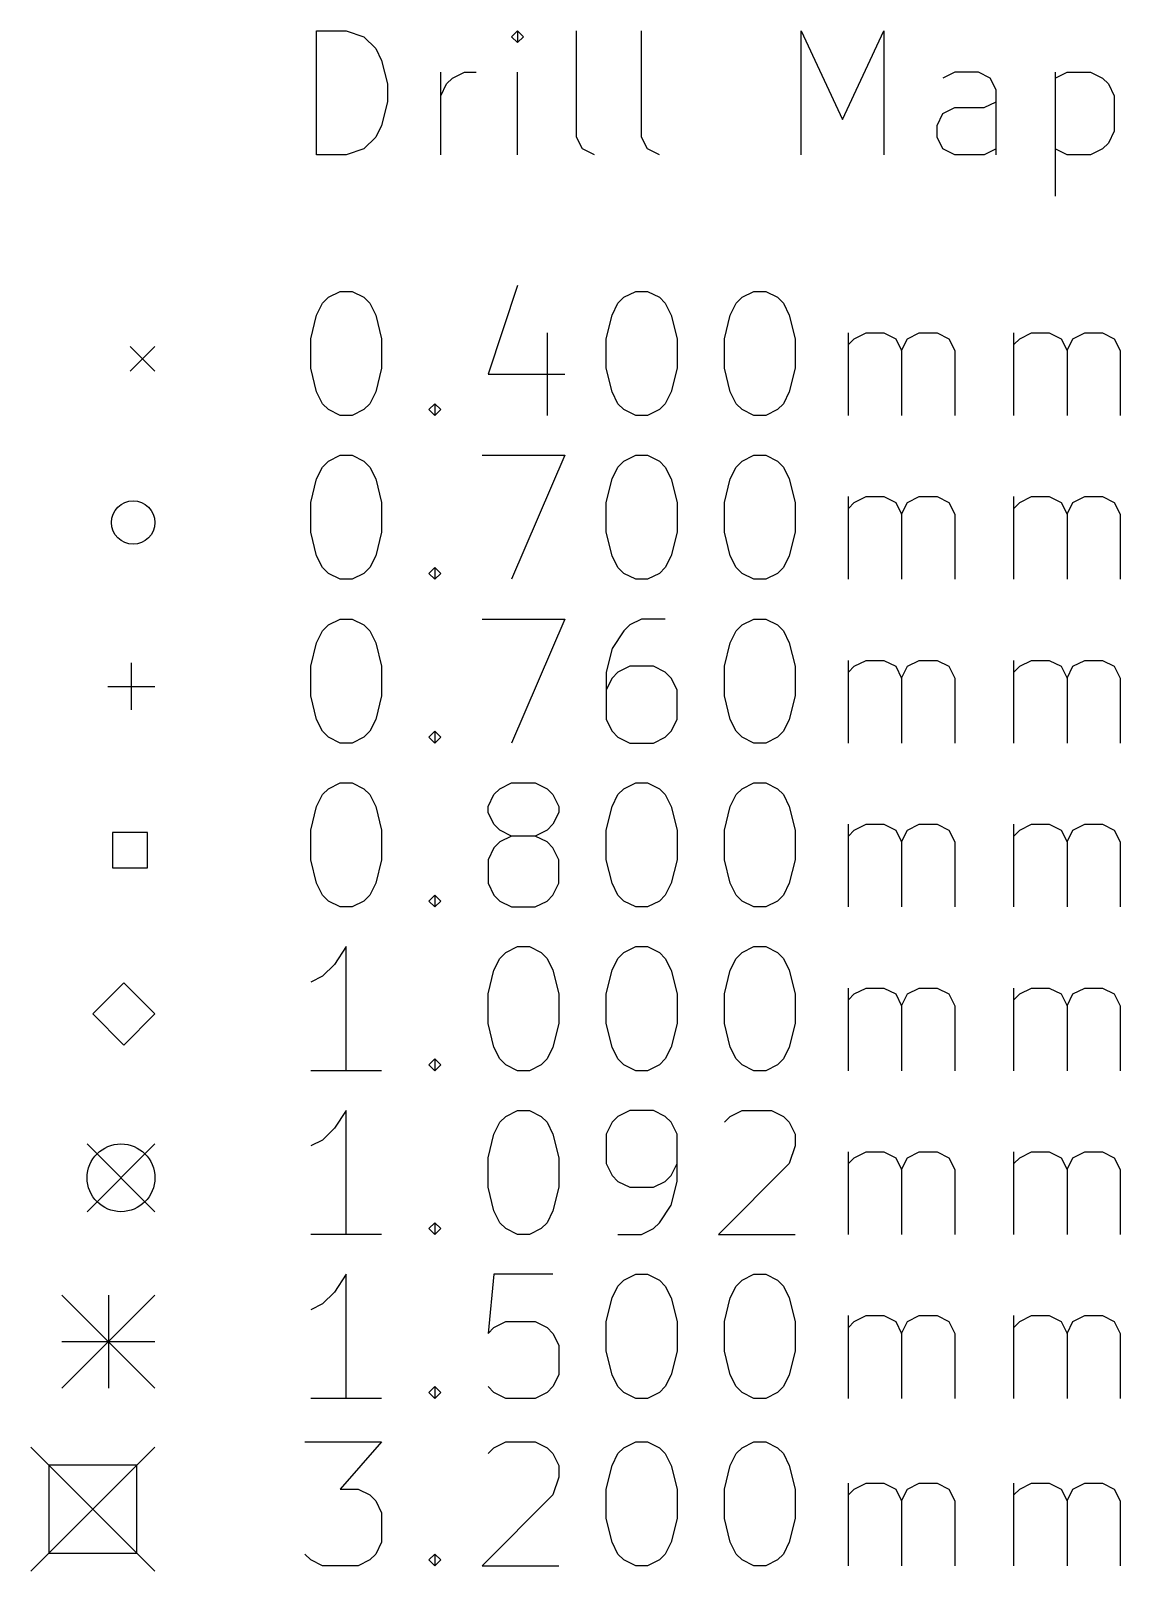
# Model space of a CAD drawing. Extents: x 23 to 230, y -206 to -24.
# Drawn here: x 23.35 to 40.91, y -205.53 to -180.7 of the extents above; entities that cross this region are included whole.
import ezdxf

# ---------------------------------------------------------------- set-up
doc = ezdxf.new("R2010")
doc.units = 0
doc.layers.add('BLACK', color=7, linetype='CONTINUOUS')

msp = doc.modelspace()

# ---------------------------------------------------------------- linework, layer by layer
at = {"layer": 'BLACK', "linetype": 'CONTINUOUS'}
for p, q in [((27.957768, -182.70377), (27.957768, -180.70377)), ((27.957768, -180.70377), (28.433958, -180.70377)), ((28.433958, -180.70377), (28.719673, -180.799008)), ((31.195863, -180.70377), (31.100625, -180.799008)), ((31.291101, -180.799008), (31.195863, -180.70377)), ((31.195863, -180.70377), (31.195863, -180.894246)), ((32.148244, -182.418055), (32.148244, -180.70377)), ((33.195863, -182.418055), (33.195863, -180.70377)), ((35.767292, -182.70377), (35.767292, -180.70377)), ((35.767292, -180.70377), (36.433959, -182.132341)), ((36.433959, -182.132341), (37.100625, -180.70377)), ((37.100625, -180.70377), (37.100625, -182.70377)), ((28.719673, -180.799008), (28.910149, -180.989484)), ((31.100625, -180.799008), (31.195863, -180.894246)), ((31.195863, -180.894246), (31.291101, -180.799008)), ((28.910149, -180.989484), (29.005387, -181.17996)), ((29.005387, -181.17996), (29.100625, -181.560912)), ((29.957768, -182.70377), (29.957768, -181.370436)), ((30.053006, -181.560912), (30.148244, -181.465674)), ((30.148244, -181.465674), (30.33872, -181.370436)), ((30.33872, -181.370436), (30.529197, -181.370436)), ((31.195863, -182.70377), (31.195863, -181.370436)), ((38.243482, -181.370436), (38.053006, -181.465674)), ((38.624435, -181.370436), (38.243482, -181.370436)), ((38.814911, -181.465674), (38.624435, -181.370436)), ((38.910149, -181.656151), (38.814911, -181.465674)), ((39.86253, -181.370436), (39.86253, -183.370436)), ((39.86253, -181.465674), (40.053006, -181.370436)), ((40.053006, -181.370436), (40.433959, -181.370436)), ((40.433959, -181.370436), (40.624435, -181.465674)), ((40.624435, -181.465674), (40.719673, -181.560912)), ((29.100625, -181.560912), (29.100625, -181.846627)), ((29.957768, -181.751389), (30.053006, -181.560912)), ((38.910149, -182.70377), (38.910149, -181.656151)), ((40.719673, -181.560912), (40.814911, -181.751389)), ((29.100625, -181.846627), (29.005387, -182.227579)), ((38.053006, -182.037103), (38.243482, -181.941865)), ((38.243482, -181.941865), (38.719673, -181.941865)), ((38.719673, -181.941865), (38.910149, -181.846627)), ((40.814911, -181.751389), (40.814911, -182.322817)), ((37.957768, -182.227579), (38.053006, -182.037103)), ((28.910149, -182.418055), (28.719673, -182.608532)), ((29.005387, -182.227579), (28.910149, -182.418055)), ((32.243482, -182.608532), (32.148244, -182.418055)), ((33.291101, -182.608532), (33.195863, -182.418055)), ((37.957768, -182.418055), (37.957768, -182.227579)), ((38.053006, -182.608532), (37.957768, -182.418055)), ((40.814911, -182.322817), (40.719673, -182.513293)), ((28.433958, -182.70377), (27.957768, -182.70377)), ((28.719673, -182.608532), (28.433958, -182.70377)), ((32.433958, -182.70377), (32.243482, -182.608532)), ((33.481577, -182.70377), (33.291101, -182.608532)), ((38.243482, -182.70377), (38.053006, -182.608532)), ((38.719673, -182.70377), (38.243482, -182.70377)), ((38.910149, -182.608532), (38.719673, -182.70377)), ((40.053006, -182.70377), (39.86253, -182.608532)), ((40.433959, -182.70377), (40.053006, -182.70377)), ((40.624435, -182.608532), (40.433959, -182.70377)), ((40.719673, -182.513293), (40.624435, -182.608532)), ((28.148244, -184.999008), (28.33872, -184.90377)), ((28.33872, -184.90377), (28.529197, -184.90377)), ((28.529197, -184.90377), (28.719673, -184.999008)), ((31.195863, -184.808532), (30.719673, -186.237103)), ((32.910149, -184.999008), (33.100625, -184.90377)), ((33.100625, -184.90377), (33.291102, -184.90377)), ((33.291102, -184.90377), (33.481578, -184.999008)), ((34.814911, -184.999008), (35.005387, -184.90377)), ((35.005387, -184.90377), (35.195864, -184.90377)), ((35.195864, -184.90377), (35.38634, -184.999008)), ((27.957768, -185.284722), (28.053006, -185.094246)), ((28.053006, -185.094246), (28.148244, -184.999008)), ((28.719673, -184.999008), (28.814911, -185.094246)), ((28.814911, -185.094246), (28.910149, -185.284722)), ((32.719673, -185.284722), (32.814911, -185.094246)), ((32.814911, -185.094246), (32.910149, -184.999008)), ((33.481578, -184.999008), (33.576816, -185.094246)), ((33.576816, -185.094246), (33.672054, -185.284722)), ((34.624435, -185.284722), (34.719673, -185.094246)), ((34.719673, -185.094246), (34.814911, -184.999008)), ((35.38634, -184.999008), (35.481578, -185.094246)), ((35.481578, -185.094246), (35.576816, -185.284722)), ((27.86253, -185.665674), (27.957768, -185.284722)), ((28.910149, -185.284722), (29.005387, -185.665674)), ((32.624435, -185.665674), (32.719673, -185.284722)), ((33.672054, -185.284722), (33.767292, -185.665674)), ((34.529197, -185.665674), (34.624435, -185.284722)), ((35.576816, -185.284722), (35.672054, -185.665674)), ((27.86253, -186.141865), (27.86253, -185.665674)), ((29.005387, -185.665674), (29.005387, -186.141865)), ((31.672054, -185.570436), (31.672054, -186.90377)), ((32.624435, -186.141865), (32.624435, -185.665674)), ((33.767292, -185.665674), (33.767292, -186.141865)), ((34.529197, -186.141865), (34.529197, -185.665674)), ((35.672054, -185.665674), (35.672054, -186.141865)), ((36.529197, -186.90377), (36.529197, -185.570436)), ((36.529197, -185.760912), (36.624435, -185.665674)), ((36.624435, -185.665674), (36.814911, -185.570436)), ((36.814911, -185.570436), (37.100626, -185.570436)), ((37.100626, -185.570436), (37.291102, -185.665674)), ((37.291102, -185.665674), (37.38634, -185.856151)), ((37.38634, -185.856151), (37.481578, -185.665674)), ((37.481578, -185.665674), (37.672054, -185.570436)), ((37.672054, -185.570436), (37.957768, -185.570436)), ((37.957768, -185.570436), (38.148245, -185.665674)), ((38.148245, -185.665674), (38.243483, -185.856151)), ((39.195864, -186.90377), (39.195864, -185.570436)), ((39.195864, -185.760912), (39.291102, -185.665674)), ((39.291102, -185.665674), (39.481578, -185.570436)), ((39.481578, -185.570436), (39.767293, -185.570436)), ((39.767293, -185.570436), (39.957769, -185.665674)), ((39.957769, -185.665674), (40.053007, -185.856151)), ((40.053007, -185.856151), (40.148245, -185.665674)), ((40.148245, -185.665674), (40.338721, -185.570436)), ((40.338721, -185.570436), (40.624435, -185.570436)), ((40.624435, -185.570436), (40.814912, -185.665674)), ((40.814912, -185.665674), (40.91015, -185.856151)), ((24.95, -185.788932), (25.35, -186.188932)), ((25.35, -185.788932), (24.95, -186.188932)), ((37.38634, -185.856151), (37.38634, -186.90377)), ((38.243483, -185.856151), (38.243483, -186.90377)), ((40.053007, -185.856151), (40.053007, -186.90377)), ((40.91015, -185.856151), (40.91015, -186.90377)), ((27.957768, -186.522817), (27.86253, -186.141865)), ((29.005387, -186.141865), (28.910149, -186.522817)), ((32.719673, -186.522817), (32.624435, -186.141865)), ((33.767292, -186.141865), (33.672054, -186.522817)), ((34.624435, -186.522817), (34.529197, -186.141865)), ((35.672054, -186.141865), (35.576816, -186.522817)), ((30.719673, -186.237103), (31.957768, -186.237103)), ((28.053006, -186.713293), (27.957768, -186.522817)), ((28.910149, -186.522817), (28.814911, -186.713293)), ((32.814911, -186.713293), (32.719673, -186.522817)), ((33.672054, -186.522817), (33.576816, -186.713293)), ((34.719673, -186.713293), (34.624435, -186.522817)), ((35.576816, -186.522817), (35.481578, -186.713293)), ((28.148244, -186.808532), (28.053006, -186.713293)), ((28.33872, -186.90377), (28.148244, -186.808532)), ((28.529197, -186.90377), (28.33872, -186.90377)), ((28.719673, -186.808532), (28.529197, -186.90377)), ((28.814911, -186.713293), (28.719673, -186.808532)), ((29.767292, -186.808532), (29.86253, -186.713293)), ((29.86253, -186.90377), (29.767292, -186.808532)), ((29.86253, -186.713293), (29.957768, -186.808532)), ((29.86253, -186.713293), (29.86253, -186.90377)), ((29.957768, -186.808532), (29.86253, -186.90377)), ((32.910149, -186.808532), (32.814911, -186.713293)), ((33.100625, -186.90377), (32.910149, -186.808532)), ((33.291102, -186.90377), (33.100625, -186.90377)), ((33.481578, -186.808532), (33.291102, -186.90377)), ((33.576816, -186.713293), (33.481578, -186.808532)), ((34.814911, -186.808532), (34.719673, -186.713293)), ((35.005387, -186.90377), (34.814911, -186.808532)), ((35.195864, -186.90377), (35.005387, -186.90377)), ((35.38634, -186.808532), (35.195864, -186.90377)), ((35.481578, -186.713293), (35.38634, -186.808532)), ((28.053006, -187.734246), (28.148244, -187.639008)), ((28.148244, -187.639008), (28.33872, -187.54377)), ((28.33872, -187.54377), (28.529197, -187.54377)), ((28.529197, -187.54377), (28.719673, -187.639008)), ((28.719673, -187.639008), (28.814911, -187.734246)), ((30.624435, -187.54377), (31.957768, -187.54377)), ((31.957768, -187.54377), (31.100625, -189.54377)), ((32.814911, -187.734246), (32.910149, -187.639008)), ((32.910149, -187.639008), (33.100625, -187.54377)), ((33.100625, -187.54377), (33.291102, -187.54377)), ((33.291102, -187.54377), (33.481578, -187.639008)), ((33.481578, -187.639008), (33.576816, -187.734246)), ((34.719673, -187.734246), (34.814911, -187.639008)), ((34.814911, -187.639008), (35.005387, -187.54377)), ((35.005387, -187.54377), (35.195864, -187.54377)), ((35.195864, -187.54377), (35.38634, -187.639008)), ((35.38634, -187.639008), (35.481578, -187.734246)), ((27.86253, -188.305674), (27.957768, -187.924722)), ((27.957768, -187.924722), (28.053006, -187.734246)), ((28.814911, -187.734246), (28.910149, -187.924722)), ((28.910149, -187.924722), (29.005387, -188.305674)), ((32.624435, -188.305674), (32.719673, -187.924722)), ((32.719673, -187.924722), (32.814911, -187.734246)), ((33.576816, -187.734246), (33.672054, -187.924722)), ((33.672054, -187.924722), (33.767292, -188.305674)), ((34.529197, -188.305674), (34.624435, -187.924722)), ((34.624435, -187.924722), (34.719673, -187.734246)), ((35.481578, -187.734246), (35.576816, -187.924722)), ((35.576816, -187.924722), (35.672054, -188.305674)), ((27.86253, -188.781865), (27.86253, -188.305674)), ((29.005387, -188.305674), (29.005387, -188.781865)), ((32.624435, -188.781865), (32.624435, -188.305674)), ((33.767292, -188.305674), (33.767292, -188.781865)), ((34.529197, -188.781865), (34.529197, -188.305674)), ((35.672054, -188.305674), (35.672054, -188.781865)), ((36.529197, -189.54377), (36.529197, -188.210436)), ((36.529197, -188.400912), (36.624435, -188.305674)), ((36.624435, -188.305674), (36.814911, -188.210436)), ((36.814911, -188.210436), (37.100626, -188.210436)), ((37.100626, -188.210436), (37.291102, -188.305674)), ((37.291102, -188.305674), (37.38634, -188.496151)), ((37.38634, -188.496151), (37.481578, -188.305674)), ((37.481578, -188.305674), (37.672054, -188.210436)), ((37.672054, -188.210436), (37.957768, -188.210436)), ((37.957768, -188.210436), (38.148245, -188.305674)), ((38.148245, -188.305674), (38.243483, -188.496151)), ((39.195864, -189.54377), (39.195864, -188.210436)), ((39.195864, -188.400912), (39.291102, -188.305674)), ((39.291102, -188.305674), (39.481578, -188.210436)), ((39.481578, -188.210436), (39.767293, -188.210436)), ((39.767293, -188.210436), (39.957769, -188.305674)), ((39.957769, -188.305674), (40.053007, -188.496151)), ((40.053007, -188.496151), (40.148245, -188.305674)), ((40.148245, -188.305674), (40.338721, -188.210436)), ((40.338721, -188.210436), (40.624435, -188.210436)), ((40.624435, -188.210436), (40.814912, -188.305674)), ((40.814912, -188.305674), (40.91015, -188.496151)), ((37.38634, -188.496151), (37.38634, -189.54377)), ((38.243483, -188.496151), (38.243483, -189.54377)), ((40.053007, -188.496151), (40.053007, -189.54377)), ((40.91015, -188.496151), (40.91015, -189.54377)), ((27.957768, -189.162817), (27.86253, -188.781865)), ((29.005387, -188.781865), (28.910149, -189.162817)), ((32.719673, -189.162817), (32.624435, -188.781865)), ((33.767292, -188.781865), (33.672054, -189.162817)), ((34.624435, -189.162817), (34.529197, -188.781865)), ((35.672054, -188.781865), (35.576816, -189.162817)), ((28.053006, -189.353293), (27.957768, -189.162817)), ((28.910149, -189.162817), (28.814911, -189.353293)), ((32.814911, -189.353293), (32.719673, -189.162817)), ((33.672054, -189.162817), (33.576816, -189.353293)), ((34.719673, -189.353293), (34.624435, -189.162817)), ((35.576816, -189.162817), (35.481578, -189.353293)), ((28.148244, -189.448532), (28.053006, -189.353293)), ((28.814911, -189.353293), (28.719673, -189.448532)), ((29.767292, -189.448532), (29.86253, -189.353293)), ((29.86253, -189.353293), (29.957768, -189.448532)), ((29.86253, -189.353293), (29.86253, -189.54377)), ((32.910149, -189.448532), (32.814911, -189.353293)), ((33.576816, -189.353293), (33.481578, -189.448532)), ((34.814911, -189.448532), (34.719673, -189.353293)), ((35.481578, -189.353293), (35.38634, -189.448532)), ((28.33872, -189.54377), (28.148244, -189.448532)), ((28.529197, -189.54377), (28.33872, -189.54377)), ((28.719673, -189.448532), (28.529197, -189.54377)), ((29.86253, -189.54377), (29.767292, -189.448532)), ((29.957768, -189.448532), (29.86253, -189.54377)), ((33.100625, -189.54377), (32.910149, -189.448532)), ((33.291102, -189.54377), (33.100625, -189.54377)), ((33.481578, -189.448532), (33.291102, -189.54377)), ((35.005387, -189.54377), (34.814911, -189.448532)), ((35.195864, -189.54377), (35.005387, -189.54377)), ((35.38634, -189.448532), (35.195864, -189.54377)), ((27.957768, -190.564722), (28.053006, -190.374246)), ((28.053006, -190.374246), (28.148244, -190.279008)), ((28.148244, -190.279008), (28.33872, -190.18377)), ((28.33872, -190.18377), (28.529197, -190.18377)), ((28.529197, -190.18377), (28.719673, -190.279008)), ((28.719673, -190.279008), (28.814911, -190.374246)), ((28.814911, -190.374246), (28.910149, -190.564722)), ((30.624435, -190.18377), (31.957768, -190.18377)), ((31.957768, -190.18377), (31.100625, -192.18377)), ((32.910149, -190.374246), (32.719673, -190.65996)), ((33.005387, -190.279008), (32.910149, -190.374246)), ((33.195863, -190.18377), (33.005387, -190.279008)), ((33.576816, -190.18377), (33.195863, -190.18377)), ((34.624435, -190.564722), (34.719673, -190.374246)), ((34.719673, -190.374246), (34.814911, -190.279008)), ((34.814911, -190.279008), (35.005387, -190.18377)), ((35.005387, -190.18377), (35.195864, -190.18377)), ((35.195864, -190.18377), (35.38634, -190.279008)), ((35.38634, -190.279008), (35.481578, -190.374246)), ((35.481578, -190.374246), (35.576816, -190.564722)), ((27.86253, -190.945674), (27.957768, -190.564722)), ((28.910149, -190.564722), (29.005387, -190.945674)), ((34.529197, -190.945674), (34.624435, -190.564722)), ((35.576816, -190.564722), (35.672054, -190.945674)), ((24.97, -190.888932), (24.97, -191.648932)), ((32.719673, -190.65996), (32.624435, -191.040912)), ((36.529197, -192.18377), (36.529197, -190.850436)), ((36.624435, -190.945674), (36.814911, -190.850436)), ((36.814911, -190.850436), (37.100626, -190.850436)), ((37.100626, -190.850436), (37.291102, -190.945674)), ((37.481578, -190.945674), (37.672054, -190.850436)), ((37.672054, -190.850436), (37.957768, -190.850436)), ((37.957768, -190.850436), (38.148245, -190.945674)), ((39.195864, -192.18377), (39.195864, -190.850436)), ((39.291102, -190.945674), (39.481578, -190.850436)), ((39.481578, -190.850436), (39.767293, -190.850436)), ((39.767293, -190.850436), (39.957769, -190.945674)), ((40.148245, -190.945674), (40.338721, -190.850436)), ((40.338721, -190.850436), (40.624435, -190.850436)), ((40.624435, -190.850436), (40.814912, -190.945674)), ((27.86253, -191.421865), (27.86253, -190.945674)), ((29.005387, -190.945674), (29.005387, -191.421865)), ((32.624435, -191.040912), (32.624435, -191.802817)), ((32.719673, -191.136151), (32.624435, -191.326627)), ((32.814911, -191.040912), (32.719673, -191.136151)), ((33.005387, -190.945674), (32.814911, -191.040912)), ((33.38634, -190.945674), (33.005387, -190.945674)), ((33.576816, -191.040912), (33.38634, -190.945674)), ((33.672054, -191.136151), (33.576816, -191.040912)), ((33.767292, -191.326627), (33.672054, -191.136151)), ((34.529197, -191.421865), (34.529197, -190.945674)), ((35.672054, -190.945674), (35.672054, -191.421865)), ((36.529197, -191.040912), (36.624435, -190.945674)), ((37.291102, -190.945674), (37.38634, -191.136151)), ((37.38634, -191.136151), (37.481578, -190.945674)), ((37.38634, -191.136151), (37.38634, -192.18377)), ((38.148245, -190.945674), (38.243483, -191.136151)), ((38.243483, -191.136151), (38.243483, -192.18377)), ((39.195864, -191.040912), (39.291102, -190.945674)), ((39.957769, -190.945674), (40.053007, -191.136151)), ((40.053007, -191.136151), (40.148245, -190.945674)), ((40.053007, -191.136151), (40.053007, -192.18377)), ((40.814912, -190.945674), (40.91015, -191.136151)), ((40.91015, -191.136151), (40.91015, -192.18377)), ((24.59, -191.268932), (25.35, -191.268932)), ((33.767292, -191.802817), (33.767292, -191.326627)), ((27.957768, -191.802817), (27.86253, -191.421865)), ((29.005387, -191.421865), (28.910149, -191.802817)), ((34.624435, -191.802817), (34.529197, -191.421865)), ((35.672054, -191.421865), (35.576816, -191.802817)), ((28.053006, -191.993293), (27.957768, -191.802817)), ((28.910149, -191.802817), (28.814911, -191.993293)), ((32.624435, -191.802817), (32.719673, -191.993293)), ((33.672054, -191.993293), (33.767292, -191.802817)), ((34.719673, -191.993293), (34.624435, -191.802817)), ((35.576816, -191.802817), (35.481578, -191.993293)), ((28.148244, -192.088532), (28.053006, -191.993293)), ((28.33872, -192.18377), (28.148244, -192.088532)), ((28.719673, -192.088532), (28.529197, -192.18377)), ((28.814911, -191.993293), (28.719673, -192.088532)), ((29.767292, -192.088532), (29.86253, -191.993293)), ((29.86253, -192.18377), (29.767292, -192.088532)), ((29.86253, -191.993293), (29.957768, -192.088532)), ((29.86253, -191.993293), (29.86253, -192.18377)), ((29.957768, -192.088532), (29.86253, -192.18377)), ((32.719673, -191.993293), (32.814911, -192.088532)), ((32.814911, -192.088532), (33.005387, -192.18377)), ((33.38634, -192.18377), (33.576816, -192.088532)), ((33.576816, -192.088532), (33.672054, -191.993293)), ((34.814911, -192.088532), (34.719673, -191.993293)), ((35.005387, -192.18377), (34.814911, -192.088532)), ((35.38634, -192.088532), (35.195864, -192.18377)), ((35.481578, -191.993293), (35.38634, -192.088532)), ((28.529197, -192.18377), (28.33872, -192.18377)), ((33.005387, -192.18377), (33.38634, -192.18377)), ((35.195864, -192.18377), (35.005387, -192.18377)), ((28.148244, -192.919008), (28.33872, -192.82377)), ((28.33872, -192.82377), (28.529197, -192.82377)), ((28.529197, -192.82377), (28.719673, -192.919008)), ((30.910149, -192.919008), (31.100625, -192.82377)), ((31.100625, -192.82377), (31.481578, -192.82377)), ((31.481578, -192.82377), (31.672054, -192.919008)), ((32.910149, -192.919008), (33.100625, -192.82377)), ((33.100625, -192.82377), (33.291102, -192.82377)), ((33.291102, -192.82377), (33.481578, -192.919008)), ((34.814911, -192.919008), (35.005387, -192.82377)), ((35.005387, -192.82377), (35.195864, -192.82377)), ((35.195864, -192.82377), (35.38634, -192.919008)), ((27.957768, -193.204722), (28.053006, -193.014246)), ((28.053006, -193.014246), (28.148244, -192.919008)), ((28.719673, -192.919008), (28.814911, -193.014246)), ((28.814911, -193.014246), (28.910149, -193.204722)), ((30.719673, -193.204722), (30.814911, -193.014246)), ((30.814911, -193.014246), (30.910149, -192.919008)), ((31.672054, -192.919008), (31.767292, -193.014246)), ((31.767292, -193.014246), (31.86253, -193.204722)), ((32.719673, -193.204722), (32.814911, -193.014246)), ((32.814911, -193.014246), (32.910149, -192.919008)), ((33.481578, -192.919008), (33.576816, -193.014246)), ((33.576816, -193.014246), (33.672054, -193.204722)), ((34.624435, -193.204722), (34.719673, -193.014246)), ((34.719673, -193.014246), (34.814911, -192.919008)), ((35.38634, -192.919008), (35.481578, -193.014246)), ((35.481578, -193.014246), (35.576816, -193.204722)), ((27.86253, -193.585674), (27.957768, -193.204722)), ((28.910149, -193.204722), (29.005387, -193.585674)), ((30.719673, -193.29996), (30.719673, -193.204722)), ((30.814911, -193.490436), (30.719673, -193.29996)), ((31.86253, -193.29996), (31.767292, -193.490436)), ((31.86253, -193.204722), (31.86253, -193.29996)), ((32.624435, -193.585674), (32.719673, -193.204722)), ((33.672054, -193.204722), (33.767292, -193.585674)), ((34.529197, -193.585674), (34.624435, -193.204722)), ((35.576816, -193.204722), (35.672054, -193.585674)), ((25.232845, -193.626087), (24.667155, -193.626087)), ((24.667155, -193.626087), (24.667155, -194.191777)), ((25.232845, -194.191777), (25.232845, -193.626087)), ((27.86253, -194.061865), (27.86253, -193.585674)), ((29.005387, -193.585674), (29.005387, -194.061865)), ((30.910149, -193.585674), (30.814911, -193.490436)), ((31.100625, -193.680912), (30.910149, -193.585674)), ((31.672054, -193.585674), (31.481578, -193.680912)), ((31.767292, -193.490436), (31.672054, -193.585674)), ((32.624435, -194.061865), (32.624435, -193.585674)), ((33.767292, -193.585674), (33.767292, -194.061865)), ((34.529197, -194.061865), (34.529197, -193.585674)), ((35.672054, -193.585674), (35.672054, -194.061865)), ((36.529197, -194.82377), (36.529197, -193.490436)), ((36.529197, -193.680912), (36.624435, -193.585674)), ((36.624435, -193.585674), (36.814911, -193.490436)), ((36.814911, -193.490436), (37.100626, -193.490436)), ((37.100626, -193.490436), (37.291102, -193.585674)), ((37.291102, -193.585674), (37.38634, -193.776151)), ((37.38634, -193.776151), (37.481578, -193.585674)), ((37.481578, -193.585674), (37.672054, -193.490436)), ((37.672054, -193.490436), (37.957768, -193.490436)), ((37.957768, -193.490436), (38.148245, -193.585674)), ((38.148245, -193.585674), (38.243483, -193.776151)), ((39.195864, -194.82377), (39.195864, -193.490436)), ((39.195864, -193.680912), (39.291102, -193.585674)), ((39.291102, -193.585674), (39.481578, -193.490436)), ((39.481578, -193.490436), (39.767293, -193.490436)), ((39.767293, -193.490436), (39.957769, -193.585674)), ((39.957769, -193.585674), (40.053007, -193.776151)), ((40.053007, -193.776151), (40.148245, -193.585674)), ((40.148245, -193.585674), (40.338721, -193.490436)), ((40.338721, -193.490436), (40.624435, -193.490436)), ((40.624435, -193.490436), (40.814912, -193.585674)), ((40.814912, -193.585674), (40.91015, -193.776151)), ((30.814911, -193.871389), (30.719673, -194.061865)), ((30.910149, -193.776151), (30.814911, -193.871389)), ((31.100625, -193.680912), (30.910149, -193.776151)), ((31.481578, -193.680912), (31.100625, -193.680912)), ((31.672054, -193.776151), (31.481578, -193.680912)), ((31.767292, -193.871389), (31.672054, -193.776151)), ((31.86253, -194.061865), (31.767292, -193.871389)), ((37.38634, -193.776151), (37.38634, -194.82377)), ((38.243483, -193.776151), (38.243483, -194.82377)), ((40.053007, -193.776151), (40.053007, -194.82377)), ((40.91015, -193.776151), (40.91015, -194.82377)), ((27.957768, -194.442817), (27.86253, -194.061865)), ((29.005387, -194.061865), (28.910149, -194.442817)), ((30.719673, -194.061865), (30.719673, -194.442817)), ((31.86253, -194.442817), (31.86253, -194.061865)), ((32.719673, -194.442817), (32.624435, -194.061865)), ((33.767292, -194.061865), (33.672054, -194.442817)), ((34.624435, -194.442817), (34.529197, -194.061865)), ((35.672054, -194.061865), (35.576816, -194.442817)), ((24.667155, -194.191777), (25.232845, -194.191777)), ((28.053006, -194.633293), (27.957768, -194.442817)), ((28.910149, -194.442817), (28.814911, -194.633293)), ((30.719673, -194.442817), (30.814911, -194.633293)), ((31.767292, -194.633293), (31.86253, -194.442817)), ((32.814911, -194.633293), (32.719673, -194.442817)), ((33.672054, -194.442817), (33.576816, -194.633293)), ((34.719673, -194.633293), (34.624435, -194.442817)), ((35.576816, -194.442817), (35.481578, -194.633293)), ((28.148244, -194.728532), (28.053006, -194.633293)), ((28.33872, -194.82377), (28.148244, -194.728532)), ((28.529197, -194.82377), (28.33872, -194.82377)), ((28.719673, -194.728532), (28.529197, -194.82377)), ((28.814911, -194.633293), (28.719673, -194.728532)), ((29.767292, -194.728532), (29.86253, -194.633293)), ((29.86253, -194.82377), (29.767292, -194.728532)), ((29.86253, -194.633293), (29.957768, -194.728532)), ((29.86253, -194.633293), (29.86253, -194.82377)), ((29.957768, -194.728532), (29.86253, -194.82377)), ((30.814911, -194.633293), (30.910149, -194.728532)), ((30.910149, -194.728532), (31.100625, -194.82377)), ((31.100625, -194.82377), (31.481578, -194.82377)), ((31.481578, -194.82377), (31.672054, -194.728532)), ((31.672054, -194.728532), (31.767292, -194.633293)), ((32.910149, -194.728532), (32.814911, -194.633293)), ((33.100625, -194.82377), (32.910149, -194.728532)), ((33.291102, -194.82377), (33.100625, -194.82377)), ((33.481578, -194.728532), (33.291102, -194.82377)), ((33.576816, -194.633293), (33.481578, -194.728532)), ((34.814911, -194.728532), (34.719673, -194.633293)), ((35.005387, -194.82377), (34.814911, -194.728532)), ((35.195864, -194.82377), (35.005387, -194.82377)), ((35.38634, -194.728532), (35.195864, -194.82377)), ((35.481578, -194.633293), (35.38634, -194.728532)), ((28.433958, -195.46377), (28.243482, -195.749484)), ((28.433958, -197.46377), (28.433958, -195.46377)), ((30.910149, -195.654246), (31.005387, -195.559008)), ((31.005387, -195.559008), (31.195863, -195.46377)), ((31.195863, -195.46377), (31.38634, -195.46377)), ((31.38634, -195.46377), (31.576816, -195.559008)), ((31.576816, -195.559008), (31.672054, -195.654246)), ((32.814911, -195.654246), (32.910149, -195.559008)), ((32.910149, -195.559008), (33.100625, -195.46377)), ((33.100625, -195.46377), (33.291102, -195.46377)), ((33.291102, -195.46377), (33.481578, -195.559008)), ((33.481578, -195.559008), (33.576816, -195.654246)), ((34.719673, -195.654246), (34.814911, -195.559008)), ((34.814911, -195.559008), (35.005387, -195.46377)), ((35.005387, -195.46377), (35.195864, -195.46377)), ((35.195864, -195.46377), (35.38634, -195.559008)), ((35.38634, -195.559008), (35.481578, -195.654246)), ((28.243482, -195.749484), (28.053006, -195.93996)), ((30.719673, -196.225674), (30.814911, -195.844722)), ((30.814911, -195.844722), (30.910149, -195.654246)), ((31.672054, -195.654246), (31.767292, -195.844722)), ((31.767292, -195.844722), (31.86253, -196.225674)), ((32.624435, -196.225674), (32.719673, -195.844722)), ((32.719673, -195.844722), (32.814911, -195.654246)), ((33.576816, -195.654246), (33.672054, -195.844722)), ((33.672054, -195.844722), (33.767292, -196.225674)), ((34.529197, -196.225674), (34.624435, -195.844722)), ((34.624435, -195.844722), (34.719673, -195.654246)), ((35.481578, -195.654246), (35.576816, -195.844722)), ((35.576816, -195.844722), (35.672054, -196.225674)), ((24.85, -196.048932), (24.35, -196.548932)), ((25.35, -196.548932), (24.85, -196.048932)), ((28.053006, -195.93996), (27.86253, -196.035198)), ((30.719673, -196.701865), (30.719673, -196.225674)), ((31.86253, -196.225674), (31.86253, -196.701865)), ((32.624435, -196.701865), (32.624435, -196.225674)), ((33.767292, -196.225674), (33.767292, -196.701865)), ((34.529197, -196.701865), (34.529197, -196.225674)), ((35.672054, -196.225674), (35.672054, -196.701865)), ((36.529197, -197.46377), (36.529197, -196.130436)), ((36.529197, -196.320912), (36.624435, -196.225674)), ((36.624435, -196.225674), (36.814911, -196.130436)), ((36.814911, -196.130436), (37.100626, -196.130436)), ((37.100626, -196.130436), (37.291102, -196.225674)), ((37.291102, -196.225674), (37.38634, -196.416151)), ((37.38634, -196.416151), (37.481578, -196.225674)), ((37.481578, -196.225674), (37.672054, -196.130436)), ((37.672054, -196.130436), (37.957768, -196.130436)), ((37.957768, -196.130436), (38.148245, -196.225674)), ((38.148245, -196.225674), (38.243483, -196.416151)), ((39.195864, -197.46377), (39.195864, -196.130436)), ((39.195864, -196.320912), (39.291102, -196.225674)), ((39.291102, -196.225674), (39.481578, -196.130436)), ((39.481578, -196.130436), (39.767293, -196.130436)), ((39.767293, -196.130436), (39.957769, -196.225674)), ((39.957769, -196.225674), (40.053007, -196.416151)), ((40.053007, -196.416151), (40.148245, -196.225674)), ((40.148245, -196.225674), (40.338721, -196.130436)), ((40.338721, -196.130436), (40.624435, -196.130436)), ((40.624435, -196.130436), (40.814912, -196.225674)), ((40.814912, -196.225674), (40.91015, -196.416151)), ((24.35, -196.548932), (24.85, -197.048932)), ((24.85, -197.048932), (25.35, -196.548932)), ((37.38634, -196.416151), (37.38634, -197.46377)), ((38.243483, -196.416151), (38.243483, -197.46377)), ((40.053007, -196.416151), (40.053007, -197.46377)), ((40.91015, -196.416151), (40.91015, -197.46377)), ((30.814911, -197.082817), (30.719673, -196.701865)), ((31.86253, -196.701865), (31.767292, -197.082817)), ((32.719673, -197.082817), (32.624435, -196.701865)), ((33.767292, -196.701865), (33.672054, -197.082817)), ((34.624435, -197.082817), (34.529197, -196.701865)), ((35.672054, -196.701865), (35.576816, -197.082817)), ((30.910149, -197.273293), (30.814911, -197.082817)), ((31.767292, -197.082817), (31.672054, -197.273293)), ((32.814911, -197.273293), (32.719673, -197.082817)), ((33.672054, -197.082817), (33.576816, -197.273293)), ((34.719673, -197.273293), (34.624435, -197.082817)), ((35.576816, -197.082817), (35.481578, -197.273293)), ((29.767292, -197.368532), (29.86253, -197.273293)), ((29.86253, -197.273293), (29.957768, -197.368532)), ((29.86253, -197.273293), (29.86253, -197.46377)), ((31.005387, -197.368532), (30.910149, -197.273293)), ((31.672054, -197.273293), (31.576816, -197.368532)), ((32.910149, -197.368532), (32.814911, -197.273293)), ((33.576816, -197.273293), (33.481578, -197.368532)), ((34.814911, -197.368532), (34.719673, -197.273293)), ((35.481578, -197.273293), (35.38634, -197.368532)), ((29.005387, -197.46377), (27.86253, -197.46377)), ((29.86253, -197.46377), (29.767292, -197.368532)), ((29.957768, -197.368532), (29.86253, -197.46377)), ((31.195863, -197.46377), (31.005387, -197.368532)), ((31.38634, -197.46377), (31.195863, -197.46377)), ((31.576816, -197.368532), (31.38634, -197.46377)), ((33.100625, -197.46377), (32.910149, -197.368532)), ((33.291102, -197.46377), (33.100625, -197.46377)), ((33.481578, -197.368532), (33.291102, -197.46377)), ((35.005387, -197.46377), (34.814911, -197.368532)), ((35.195864, -197.46377), (35.005387, -197.46377)), ((35.38634, -197.368532), (35.195864, -197.46377)), ((28.433958, -198.10377), (28.243482, -198.389484)), ((28.433958, -200.10377), (28.433958, -198.10377)), ((31.005387, -198.199008), (31.195863, -198.10377)), ((31.195863, -198.10377), (31.38634, -198.10377)), ((31.38634, -198.10377), (31.576816, -198.199008)), ((33.005387, -198.10377), (32.814911, -198.199008)), ((33.38634, -198.10377), (33.005387, -198.10377)), ((33.576816, -198.199008), (33.38634, -198.10377)), ((34.624435, -198.199008), (34.814911, -198.10377)), ((34.814911, -198.10377), (35.291102, -198.10377)), ((35.291102, -198.10377), (35.481578, -198.199008)), ((30.814911, -198.484722), (30.910149, -198.294246)), ((30.910149, -198.294246), (31.005387, -198.199008)), ((31.576816, -198.199008), (31.672054, -198.294246)), ((31.672054, -198.294246), (31.767292, -198.484722)), ((32.719673, -198.294246), (32.624435, -198.484722)), ((32.814911, -198.199008), (32.719673, -198.294246)), ((33.672054, -198.294246), (33.576816, -198.199008)), ((33.767292, -198.484722), (33.672054, -198.294246)), ((34.529197, -198.294246), (34.624435, -198.199008)), ((35.481578, -198.199008), (35.576816, -198.294246)), ((35.576816, -198.294246), (35.672054, -198.484722)), ((28.053006, -198.57996), (27.86253, -198.675198)), ((28.243482, -198.389484), (28.053006, -198.57996)), ((30.719673, -198.865674), (30.814911, -198.484722)), ((31.767292, -198.484722), (31.86253, -198.865674)), ((32.624435, -198.484722), (32.624435, -198.960912)), ((33.767292, -199.246627), (33.767292, -198.484722)), ((35.672054, -198.484722), (35.672054, -198.675198)), ((24.2578, -198.642832), (25.35, -199.735032)), ((25.35, -198.642832), (24.2578, -199.735032)), ((35.672054, -198.675198), (35.576816, -198.960912)), ((36.529197, -200.10377), (36.529197, -198.770436)), ((36.624435, -198.865674), (36.814911, -198.770436)), ((36.814911, -198.770436), (37.100626, -198.770436)), ((37.100626, -198.770436), (37.291102, -198.865674)), ((37.481578, -198.865674), (37.672054, -198.770436)), ((37.672054, -198.770436), (37.957768, -198.770436)), ((37.957768, -198.770436), (38.148245, -198.865674)), ((39.195864, -200.10377), (39.195864, -198.770436)), ((39.291102, -198.865674), (39.481578, -198.770436)), ((39.481578, -198.770436), (39.767293, -198.770436)), ((39.767293, -198.770436), (39.957769, -198.865674)), ((40.148245, -198.865674), (40.338721, -198.770436)), ((40.338721, -198.770436), (40.624435, -198.770436)), ((40.624435, -198.770436), (40.814912, -198.865674)), ((30.719673, -199.341865), (30.719673, -198.865674)), ((31.86253, -198.865674), (31.86253, -199.341865)), ((32.624435, -198.960912), (32.719673, -199.151389)), ((33.672054, -199.151389), (33.767292, -198.960912)), ((35.576816, -198.960912), (34.433959, -200.10377)), ((36.529197, -198.960912), (36.624435, -198.865674)), ((37.291102, -198.865674), (37.38634, -199.056151)), ((37.38634, -199.056151), (37.481578, -198.865674)), ((37.38634, -199.056151), (37.38634, -200.10377)), ((38.148245, -198.865674), (38.243483, -199.056151)), ((38.243483, -199.056151), (38.243483, -200.10377)), ((39.195864, -198.960912), (39.291102, -198.865674)), ((39.957769, -198.865674), (40.053007, -199.056151)), ((40.053007, -199.056151), (40.148245, -198.865674)), ((40.053007, -199.056151), (40.053007, -200.10377)), ((40.814912, -198.865674), (40.91015, -199.056151)), ((40.91015, -199.056151), (40.91015, -200.10377)), ((30.814911, -199.722817), (30.719673, -199.341865)), ((31.86253, -199.341865), (31.767292, -199.722817)), ((32.719673, -199.151389), (32.814911, -199.246627)), ((32.814911, -199.246627), (33.005387, -199.341865)), ((33.005387, -199.341865), (33.38634, -199.341865)), ((33.38634, -199.341865), (33.576816, -199.246627)), ((33.576816, -199.246627), (33.672054, -199.151389)), ((33.672054, -199.627579), (33.767292, -199.246627)), ((30.910149, -199.913293), (30.814911, -199.722817)), ((31.767292, -199.722817), (31.672054, -199.913293)), ((33.481578, -199.913293), (33.672054, -199.627579)), ((29.767292, -200.008532), (29.86253, -199.913293)), ((29.86253, -200.10377), (29.767292, -200.008532)), ((29.86253, -199.913293), (29.957768, -200.008532)), ((29.86253, -199.913293), (29.86253, -200.10377)), ((29.957768, -200.008532), (29.86253, -200.10377)), ((31.005387, -200.008532), (30.910149, -199.913293)), ((31.195863, -200.10377), (31.005387, -200.008532)), ((31.576816, -200.008532), (31.38634, -200.10377)), ((31.672054, -199.913293), (31.576816, -200.008532)), ((33.195863, -200.10377), (33.38634, -200.008532)), ((33.38634, -200.008532), (33.481578, -199.913293)), ((29.005387, -200.10377), (27.86253, -200.10377)), ((31.38634, -200.10377), (31.195863, -200.10377)), ((32.814911, -200.10377), (33.195863, -200.10377)), ((34.433959, -200.10377), (35.672054, -200.10377)), ((28.433958, -200.74377), (28.243482, -201.029484)), ((28.433958, -202.74377), (28.433958, -200.74377)), ((30.814911, -200.74377), (30.719673, -201.696151)), ((31.767292, -200.74377), (30.814911, -200.74377)), ((32.910149, -200.839008), (33.100625, -200.74377)), ((33.100625, -200.74377), (33.291102, -200.74377)), ((33.291102, -200.74377), (33.481578, -200.839008)), ((34.814911, -200.839008), (35.005387, -200.74377)), ((35.005387, -200.74377), (35.195864, -200.74377)), ((35.195864, -200.74377), (35.38634, -200.839008)), ((23.85, -201.078932), (25.35, -202.578932)), ((25.35, -201.078932), (23.85, -202.578932)), ((24.6, -201.078932), (24.6, -202.578932)), ((28.243482, -201.029484), (28.053006, -201.21996)), ((32.719673, -201.124722), (32.814911, -200.934246)), ((32.814911, -200.934246), (32.910149, -200.839008)), ((33.481578, -200.839008), (33.576816, -200.934246)), ((33.576816, -200.934246), (33.672054, -201.124722)), ((34.624435, -201.124722), (34.719673, -200.934246)), ((34.719673, -200.934246), (34.814911, -200.839008)), ((35.38634, -200.839008), (35.481578, -200.934246)), ((35.481578, -200.934246), (35.576816, -201.124722)), ((28.053006, -201.21996), (27.86253, -201.315198)), ((32.624435, -201.505674), (32.719673, -201.124722)), ((33.672054, -201.124722), (33.767292, -201.505674)), ((34.529197, -201.505674), (34.624435, -201.124722)), ((35.576816, -201.124722), (35.672054, -201.505674)), ((30.814911, -201.600912), (31.005387, -201.505674)), ((31.005387, -201.505674), (31.481578, -201.505674)), ((31.481578, -201.505674), (31.672054, -201.600912)), ((32.624435, -201.981865), (32.624435, -201.505674)), ((33.767292, -201.505674), (33.767292, -201.981865)), ((34.529197, -201.981865), (34.529197, -201.505674)), ((35.672054, -201.505674), (35.672054, -201.981865)), ((36.529197, -202.74377), (36.529197, -201.410436)), ((36.529197, -201.600912), (36.624435, -201.505674)), ((36.624435, -201.505674), (36.814911, -201.410436)), ((36.814911, -201.410436), (37.100626, -201.410436)), ((37.100626, -201.410436), (37.291102, -201.505674)), ((37.291102, -201.505674), (37.38634, -201.696151)), ((37.38634, -201.696151), (37.481578, -201.505674)), ((37.481578, -201.505674), (37.672054, -201.410436)), ((37.672054, -201.410436), (37.957768, -201.410436)), ((37.957768, -201.410436), (38.148245, -201.505674)), ((38.148245, -201.505674), (38.243483, -201.696151)), ((39.195864, -202.74377), (39.195864, -201.410436)), ((39.195864, -201.600912), (39.291102, -201.505674)), ((39.291102, -201.505674), (39.481578, -201.410436)), ((39.481578, -201.410436), (39.767293, -201.410436)), ((39.767293, -201.410436), (39.957769, -201.505674)), ((39.957769, -201.505674), (40.053007, -201.696151)), ((40.053007, -201.696151), (40.148245, -201.505674)), ((40.148245, -201.505674), (40.338721, -201.410436)), ((40.338721, -201.410436), (40.624435, -201.410436)), ((40.624435, -201.410436), (40.814912, -201.505674)), ((40.814912, -201.505674), (40.91015, -201.696151)), ((30.719673, -201.696151), (30.814911, -201.600912)), ((31.672054, -201.600912), (31.767292, -201.696151)), ((31.767292, -201.696151), (31.86253, -201.886627)), ((37.38634, -201.696151), (37.38634, -202.74377)), ((38.243483, -201.696151), (38.243483, -202.74377)), ((40.053007, -201.696151), (40.053007, -202.74377)), ((40.91015, -201.696151), (40.91015, -202.74377)), ((23.85, -201.828932), (25.35, -201.828932)), ((31.86253, -201.886627), (31.86253, -202.362817)), ((32.719673, -202.362817), (32.624435, -201.981865)), ((33.767292, -201.981865), (33.672054, -202.362817)), ((34.624435, -202.362817), (34.529197, -201.981865)), ((35.672054, -201.981865), (35.576816, -202.362817)), ((29.767292, -202.648532), (29.86253, -202.553293)), ((29.86253, -202.553293), (29.957768, -202.648532)), ((29.86253, -202.553293), (29.86253, -202.74377)), ((30.814911, -202.648532), (30.719673, -202.553293)), ((31.767292, -202.553293), (31.672054, -202.648532)), ((31.86253, -202.362817), (31.767292, -202.553293)), ((32.814911, -202.553293), (32.719673, -202.362817)), ((32.910149, -202.648532), (32.814911, -202.553293)), ((33.576816, -202.553293), (33.481578, -202.648532)), ((33.672054, -202.362817), (33.576816, -202.553293)), ((34.719673, -202.553293), (34.624435, -202.362817)), ((34.814911, -202.648532), (34.719673, -202.553293)), ((35.481578, -202.553293), (35.38634, -202.648532)), ((35.576816, -202.362817), (35.481578, -202.553293)), ((29.005387, -202.74377), (27.86253, -202.74377)), ((29.86253, -202.74377), (29.767292, -202.648532)), ((29.957768, -202.648532), (29.86253, -202.74377)), ((31.005387, -202.74377), (30.814911, -202.648532)), ((31.481578, -202.74377), (31.005387, -202.74377)), ((31.672054, -202.648532), (31.481578, -202.74377)), ((33.100625, -202.74377), (32.910149, -202.648532)), ((33.291102, -202.74377), (33.100625, -202.74377)), ((33.481578, -202.648532), (33.291102, -202.74377)), ((35.005387, -202.74377), (34.814911, -202.648532)), ((35.195864, -202.74377), (35.005387, -202.74377)), ((35.38634, -202.648532), (35.195864, -202.74377)), ((23.35, -203.528932), (25.35, -205.528932)), ((25.35, -203.528932), (23.35, -205.528932)), ((27.767292, -203.44377), (29.005387, -203.44377)), ((29.005387, -203.44377), (28.33872, -204.205674)), ((30.719673, -203.634246), (30.814911, -203.539008)), ((30.814911, -203.539008), (31.005387, -203.44377)), ((31.005387, -203.44377), (31.481578, -203.44377)), ((31.481578, -203.44377), (31.672054, -203.539008)), ((31.672054, -203.539008), (31.767292, -203.634246)), ((32.814911, -203.634246), (32.910149, -203.539008)), ((32.910149, -203.539008), (33.100625, -203.44377)), ((33.100625, -203.44377), (33.291102, -203.44377)), ((33.291102, -203.44377), (33.481578, -203.539008)), ((33.481578, -203.539008), (33.576816, -203.634246)), ((34.719673, -203.634246), (34.814911, -203.539008)), ((34.814911, -203.539008), (35.005387, -203.44377)), ((35.005387, -203.44377), (35.195864, -203.44377)), ((35.195864, -203.44377), (35.38634, -203.539008)), ((35.38634, -203.539008), (35.481578, -203.634246)), ((31.767292, -203.634246), (31.86253, -203.824722)), ((32.719673, -203.824722), (32.814911, -203.634246)), ((33.576816, -203.634246), (33.672054, -203.824722)), ((34.624435, -203.824722), (34.719673, -203.634246)), ((35.481578, -203.634246), (35.576816, -203.824722)), ((25.057114, -203.821818), (23.642886, -203.821818)), ((23.642886, -203.821818), (23.642886, -205.236046)), ((25.057114, -205.236046), (25.057114, -203.821818)), ((31.86253, -204.015198), (31.767292, -204.300912)), ((31.86253, -203.824722), (31.86253, -204.015198)), ((32.624435, -204.205674), (32.719673, -203.824722)), ((33.672054, -203.824722), (33.767292, -204.205674)), ((34.529197, -204.205674), (34.624435, -203.824722)), ((35.576816, -203.824722), (35.672054, -204.205674)), ((28.33872, -204.205674), (28.624435, -204.205674)), ((28.624435, -204.205674), (28.814911, -204.300912)), ((28.814911, -204.300912), (28.910149, -204.396151)), ((31.767292, -204.300912), (30.624435, -205.44377)), ((32.624435, -204.681865), (32.624435, -204.205674)), ((33.767292, -204.205674), (33.767292, -204.681865)), ((34.529197, -204.681865), (34.529197, -204.205674)), ((35.672054, -204.205674), (35.672054, -204.681865)), ((36.529197, -205.44377), (36.529197, -204.110436)), ((36.529197, -204.300912), (36.624435, -204.205674)), ((36.624435, -204.205674), (36.814911, -204.110436)), ((36.814911, -204.110436), (37.100626, -204.110436)), ((37.100626, -204.110436), (37.291102, -204.205674)), ((37.291102, -204.205674), (37.38634, -204.396151)), ((37.38634, -204.396151), (37.481578, -204.205674)), ((37.481578, -204.205674), (37.672054, -204.110436)), ((37.672054, -204.110436), (37.957768, -204.110436)), ((37.957768, -204.110436), (38.148245, -204.205674)), ((38.148245, -204.205674), (38.243483, -204.396151)), ((39.195864, -205.44377), (39.195864, -204.110436)), ((39.195864, -204.300912), (39.291102, -204.205674)), ((39.291102, -204.205674), (39.481578, -204.110436)), ((39.481578, -204.110436), (39.767293, -204.110436)), ((39.767293, -204.110436), (39.957769, -204.205674)), ((39.957769, -204.205674), (40.053007, -204.396151)), ((40.053007, -204.396151), (40.148245, -204.205674)), ((40.148245, -204.205674), (40.338721, -204.110436)), ((40.338721, -204.110436), (40.624435, -204.110436)), ((40.624435, -204.110436), (40.814912, -204.205674)), ((40.814912, -204.205674), (40.91015, -204.396151)), ((28.910149, -204.396151), (29.005387, -204.586627)), ((37.38634, -204.396151), (37.38634, -205.44377)), ((38.243483, -204.396151), (38.243483, -205.44377)), ((40.053007, -204.396151), (40.053007, -205.44377)), ((40.91015, -204.396151), (40.91015, -205.44377)), ((29.005387, -204.586627), (29.005387, -205.062817)), ((32.719673, -205.062817), (32.624435, -204.681865)), ((33.767292, -204.681865), (33.672054, -205.062817)), ((34.624435, -205.062817), (34.529197, -204.681865)), ((35.672054, -204.681865), (35.576816, -205.062817)), ((23.642886, -205.236046), (25.057114, -205.236046)), ((27.86253, -205.348532), (27.767292, -205.253293)), ((28.910149, -205.253293), (28.814911, -205.348532)), ((29.005387, -205.062817), (28.910149, -205.253293)), ((29.767292, -205.348532), (29.86253, -205.253293)), ((29.86253, -205.253293), (29.957768, -205.348532)), ((29.86253, -205.253293), (29.86253, -205.44377)), ((32.814911, -205.253293), (32.719673, -205.062817)), ((32.910149, -205.348532), (32.814911, -205.253293)), ((33.576816, -205.253293), (33.481578, -205.348532)), ((33.672054, -205.062817), (33.576816, -205.253293)), ((34.719673, -205.253293), (34.624435, -205.062817)), ((34.814911, -205.348532), (34.719673, -205.253293)), ((35.481578, -205.253293), (35.38634, -205.348532)), ((35.576816, -205.062817), (35.481578, -205.253293)), ((28.053006, -205.44377), (27.86253, -205.348532)), ((28.624435, -205.44377), (28.053006, -205.44377)), ((28.814911, -205.348532), (28.624435, -205.44377)), ((29.86253, -205.44377), (29.767292, -205.348532)), ((29.957768, -205.348532), (29.86253, -205.44377)), ((30.624435, -205.44377), (31.86253, -205.44377)), ((33.100625, -205.44377), (32.910149, -205.348532)), ((33.291102, -205.44377), (33.100625, -205.44377)), ((33.481578, -205.348532), (33.291102, -205.44377)), ((35.005387, -205.44377), (34.814911, -205.348532)), ((35.195864, -205.44377), (35.005387, -205.44377)), ((35.38634, -205.348532), (35.195864, -205.44377))]:
    msp.add_line(p, q, dxfattribs=at)
at = {"layer": 'BLACK'}
for centre, radius in [((25, -188.628932), 0.35), ((24.8039, -199.188932), 0.5461)]:
    msp.add_circle(centre, radius, dxfattribs=at)

doc.saveas('drawing.dxf')
